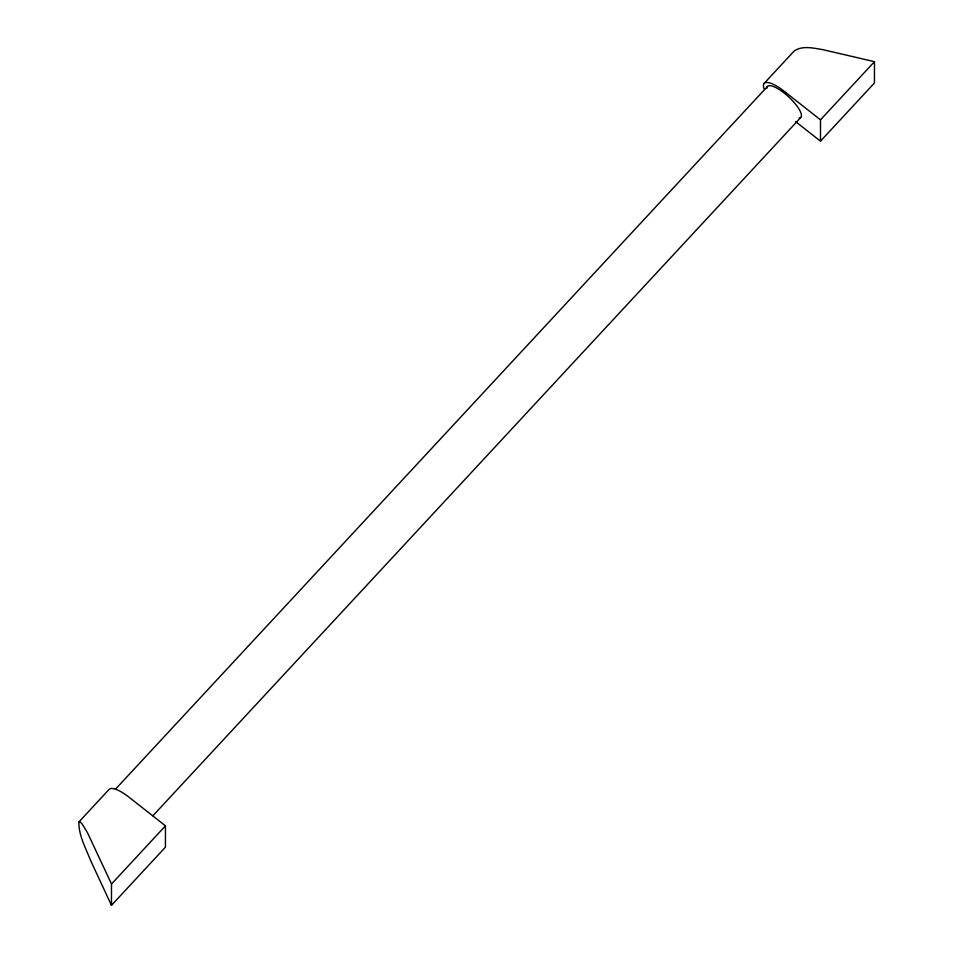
<?xml version="1.0" encoding="UTF-8"?>
<svg xmlns="http://www.w3.org/2000/svg" width="953" height="953" viewBox="0 0 953 953"><rect width="100%" height="100%" fill="white"/><g stroke="black" fill="none" stroke-linecap="round" stroke-linejoin="round"><path stroke-width="1.43" d="M111.465 905.35L111.501 884.015L87.426 832.6L82.041 823.797L80.135 821.915L78.932 821.915C78.48 835.316 85.758 847.967 90.487 860.237L111.465 905.35L165.429 847.181L165.465 825.858L129.131 797.292A27.292 8.124 42.9 0 0 109.071 789.429L78.932 821.915M795.505 121.531L820.473 141.163L820.509 119.828L874.485 61.671L822.796 49.651C813.576 48.162 802.605 45.291 794.254 50.926L764.115 83.411M874.485 61.671L874.449 82.994L820.473 141.163M115.444 789.239L767.463 86.497M152.909 815.756L800.877 117.374M111.501 884.015L165.465 825.858M820.509 119.828L784.188 91.274A27.292 8.124 42.9 0 0 764.115 88.927M766.867 88.331A22.753 6.766 42.9 0 1 788.655 96.872A22.753 6.766 42.9 0 1 799.138 118.16"/></g></svg>
